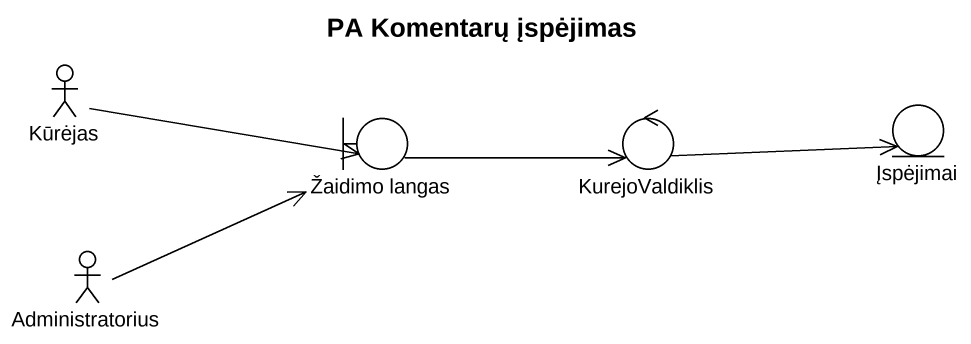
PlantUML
@startuml
title PA Komentarų įspėjimas
actor Kūrėjas
boundary "Žaidimo langas" as Žaidimo_langas
control KurejoValdiklis
entity Įspėjimai
actor Administratorius
Kūrėjas -right-> Žaidimo_langas
Žaidimo_langas -right-> KurejoValdiklis
KurejoValdiklis -right-> Įspėjimai
Administratorius -right-> Žaidimo_langas
@enduml
